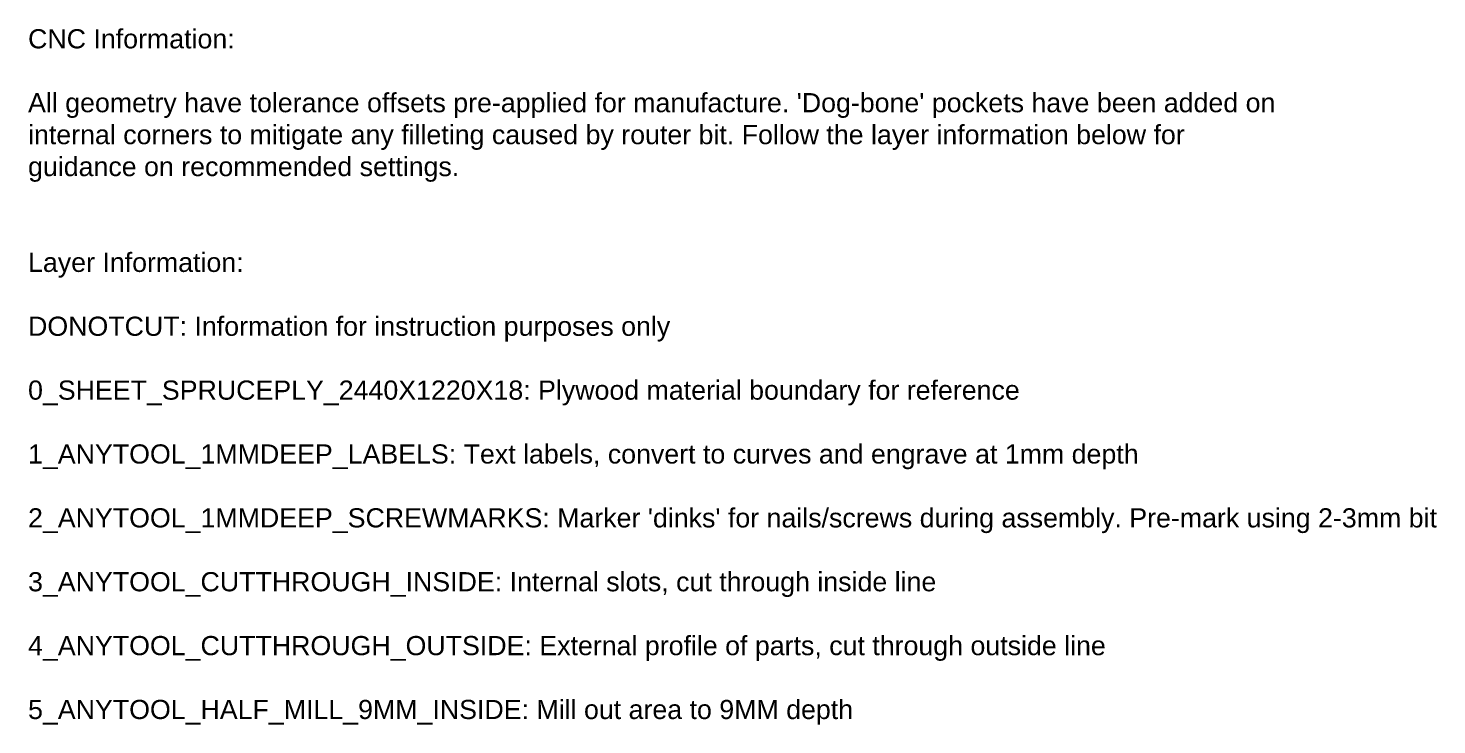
# Model space of a CAD drawing. Header units: millimetres. Extents: x -30 to 12678, y 0 to 23683.
# Drawn here: x -29 to 11005, y 7596 to 13050 of the extents above; entities that cross this region are included whole.
import ezdxf

# ---------------------------------------------------------------- set-up
doc = ezdxf.new("R2010")
doc.units = ezdxf.units.MM
doc.layers.add('DONOTCUT', color=18, linetype='Continuous', true_color=0x000000)
doc.styles.add('ARIAL_REGULAR', font='arial.ttf')

msp = doc.modelspace()

# ---------------------------------------------------------------- texts
at = {"layer": 'DONOTCUT', "insert": (-30, 13042), "char_height": 150, "width": 22265.22, "attachment_point": 1, "style": 'ARIAL_REGULAR'}
msp.add_mtext("{\\fArial;CNC Information:}\\P\\P{\\fArial;All geometry have tolerance offsets pre-applied for manufacture. 'Dog-bone' pockets have been added on}\\P{\\fArial;internal corners to mitigate any filleting caused by router bit. Follow the layer information below for}\\P{\\fArial;guidance on recommended settings.}\\P\\P\\P{\\fArial;Layer Information:}\\P\\P{\\fArial;DONOTCUT: Information for instruction purposes only}\\P\\P{\\fArial;0_SHEET_SPRUCEPLY_2440X1220X18: Plywood material boundary for reference}\\P\\P{\\fArial;1_ANYTOOL_1MMDEEP_LABELS: Text labels, convert to curves and engrave at 1mm depth}\\P\\P{\\fArial;2_ANYTOOL_1MMDEEP_SCREWMARKS: Marker 'dinks' for nails/screws during assembly. Pre-mark using 2-3mm bit}\\P\\P{\\fArial;3_ANYTOOL_CUTTHROUGH_INSIDE: Internal slots, cut through inside line}\\P\\P{\\fArial;4_ANYTOOL_CUTTHROUGH_OUTSIDE: External profile of parts, cut through outside line}\\P\\P{\\fArial;5_ANYTOOL_HALF_MILL_9MM_INSIDE: Mill out area to 9MM depth}", dxfattribs=at)

doc.saveas('drawing.dxf')
